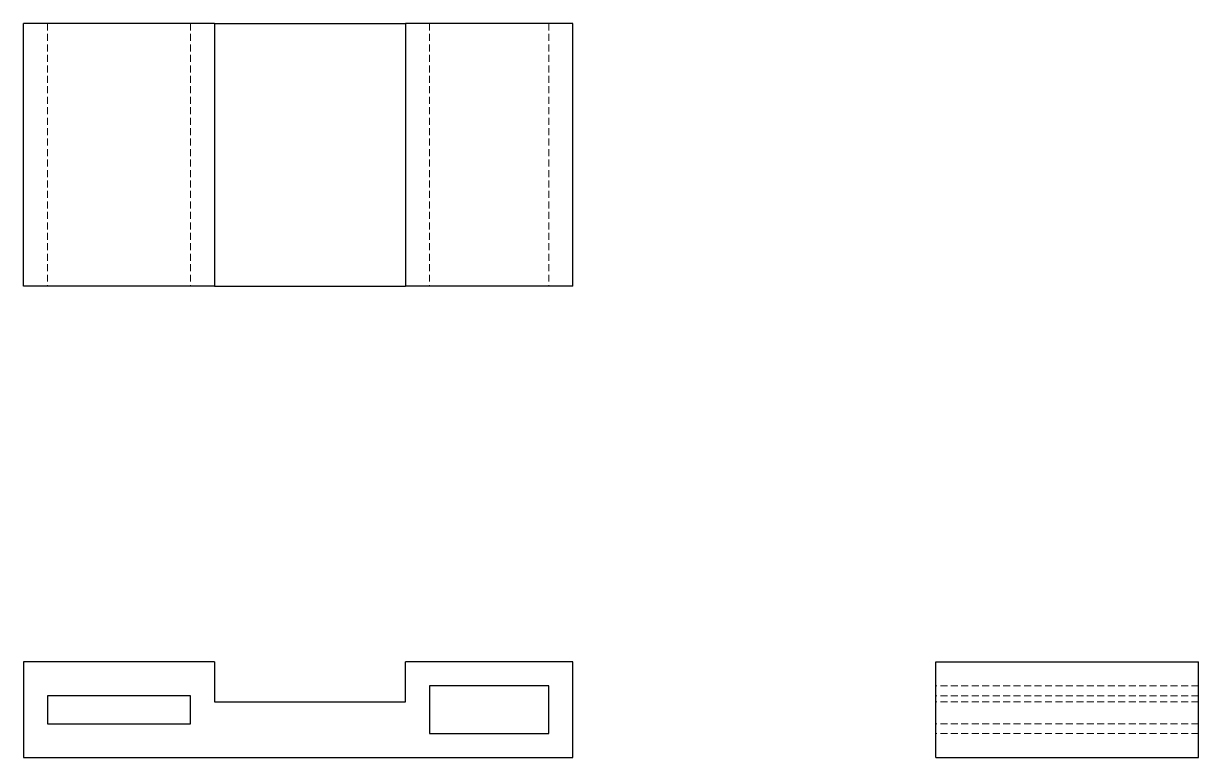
# Model space of a CAD drawing. Header units: millimetres. Extents: x 33 to 247, y 48 to 182.
import ezdxf

# ---------------------------------------------------------------- set-up
doc = ezdxf.new("R2010")
doc.units = ezdxf.units.MM
doc.linetypes.add('HIDDEN', pattern=[1.905, 1.27, -0.635])

msp = doc.modelspace()

# ---------------------------------------------------------------- linework, layer by layer
at = {"color": 7, "linetype": 'Continuous', "lineweight": 25}
for p, q in [((33, 134.09), (33, 181.91)), ((67.78, 181.91), (33, 181.91)), ((67.78, 181.91), (67.78, 134.09)), ((67.78, 181.91), (102.57, 181.91)), ((133, 181.91), (102.57, 181.91)), ((102.57, 181.91), (102.57, 134.09)), ((133, 134.09), (133, 181.91)), ((67.78, 134.09), (33, 134.09)), ((67.78, 134.09), (102.57, 134.09)), ((133, 134.09), (102.57, 134.09)), ((33, 65.7), (33, 48.3)), ((67.78, 65.7), (33, 65.7)), ((67.78, 65.7), (67.78, 58.45)), ((133, 65.7), (102.57, 65.7)), ((102.57, 58.45), (102.57, 65.7)), ((133, 48.3), (133, 65.7)), ((199.09, 48.3), (199.09, 65.7)), ((199.09, 65.7), (246.91, 65.7)), ((246.91, 48.3), (246.91, 65.7)), ((106.91, 61.35), (106.91, 52.65)), ((128.65, 61.35), (106.91, 61.35)), ((128.65, 52.65), (128.65, 61.35)), ((37.35, 59.54), (37.35, 54.46)), ((63.43, 59.54), (37.35, 59.54)), ((63.43, 54.46), (63.43, 59.54)), ((67.78, 58.45), (102.57, 58.45)), ((37.35, 54.46), (63.43, 54.46)), ((106.91, 52.65), (128.65, 52.65)), ((33, 48.3), (133, 48.3)), ((199.09, 48.3), (246.91, 48.3))]:
    msp.add_line(p, q, dxfattribs=at)
at = {"color": 7, "linetype": 'HIDDEN', "lineweight": 18}
for p, q in [((37.35, 181.91), (37.35, 134.09)), ((63.43, 181.91), (63.43, 134.09)), ((106.91, 181.91), (106.91, 134.09)), ((128.65, 181.91), (128.65, 134.09)), ((246.91, 61.35), (199.09, 61.35)), ((246.91, 59.54), (199.09, 59.54)), ((246.91, 58.45), (199.09, 58.45)), ((246.91, 54.46), (199.09, 54.46)), ((246.91, 52.65), (199.09, 52.65))]:
    msp.add_line(p, q, dxfattribs=at)

doc.saveas('drawing.dxf')
